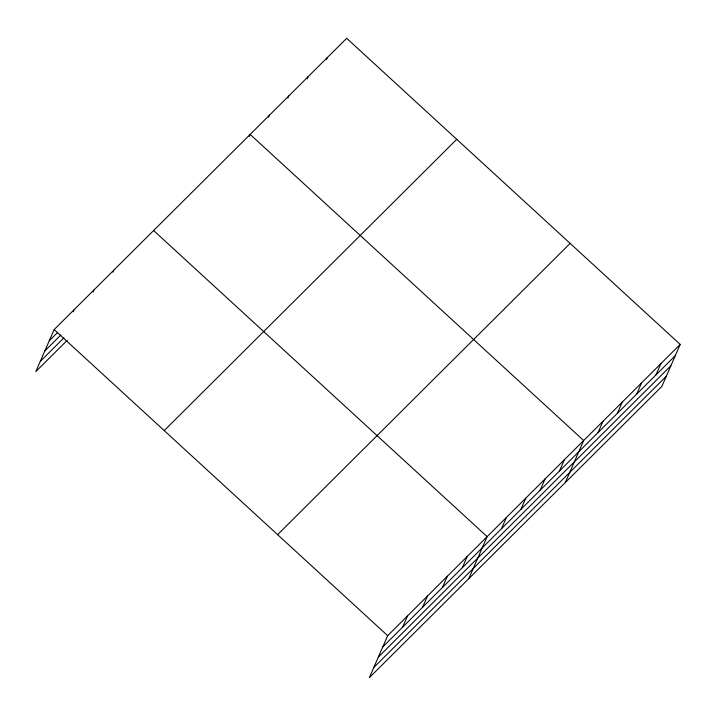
<?xml version="1.0" encoding="UTF-8"?>
<svg xmlns="http://www.w3.org/2000/svg" width="716" height="716" viewBox="0 0 716 716"><rect width="100%" height="100%" fill="white"/><g stroke="black" fill="none" stroke-linecap="round" stroke-linejoin="round"><path stroke-width="1.07" d="M680.2 344.405L387.678 635.674L369.322 677.694L661.844 386.425L680.2 344.405L346.678 38.306L54.156 329.575L35.8 371.595L67.17 340.369M73.157 311.809L74.052 309.768M93.053 292.003L93.939 289.962M112.94 272.196L113.835 270.156M249.257 136.461L250.153 134.42L583.665 440.519L565.309 482.548M268.563 117.245L269.458 115.195M287.868 98.02L288.763 95.971M307.173 78.796L308.068 76.746M326.478 59.571L327.373 57.531M402.661 627.109L407.574 615.867M422.556 607.302L427.461 596.061M442.443 587.496L447.357 576.255M462.339 567.69L467.244 556.448M468.774 578.662L487.14 536.642L153.618 230.543M501.531 528.659L506.445 517.417M520.836 509.434L525.75 498.193M540.141 490.209L545.055 478.968M559.456 470.985L564.36 459.744M598.066 432.536L602.97 421.294M617.371 413.311L622.285 402.07M636.676 394.095L641.59 382.854M655.981 374.871L660.895 363.63M49.252 340.816L57.665 332.43M44.813 350.974L60.878 334.972M40.239 361.437L63.957 337.827M164.224 430.585L456.745 139.316M277.62 534.655L570.142 243.386M382.774 646.915L675.286 355.646M378.334 657.073L670.847 365.804M373.761 667.536L666.274 376.267M54.156 329.575L387.678 635.674"/></g></svg>
